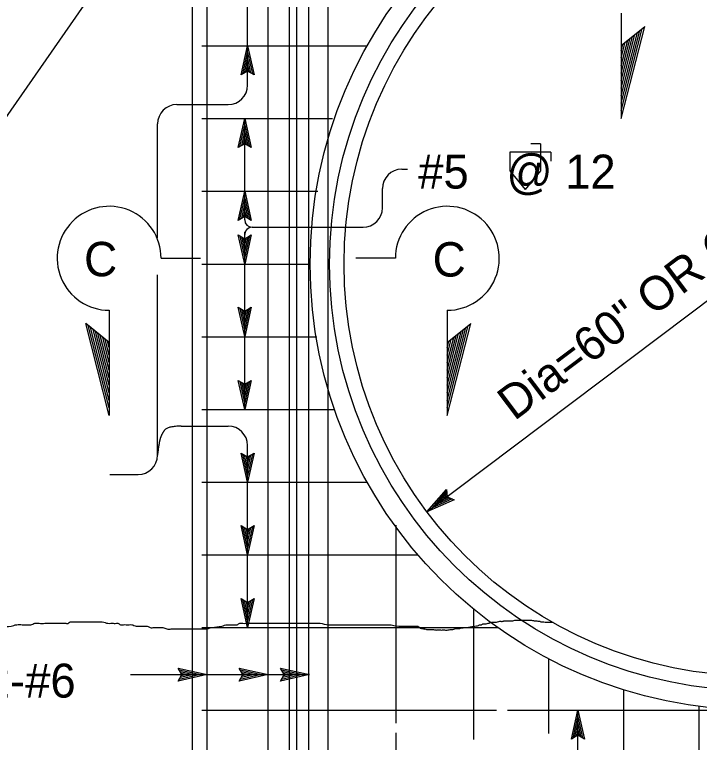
# Model space of a CAD drawing. Extents: x -894 to 866, y -476 to 714.
# Drawn here: x -88 to 53.3, y -280.9 to -130.8 of the extents above; entities that cross this region are included whole.
import ezdxf

# ---------------------------------------------------------------- set-up
doc = ezdxf.new("R2010")
doc.units = 0
for name, color, linetype in [('22 Misc Cnst Det', 7, 'Continuous'), ('56 Stage 3 Anno', 7, 'Continuous'), ('57 Undefined', 7, 'Continuous'), ('60 Nongeo Data', 7, 'Continuous')]:
    doc.layers.add(name, color=color, linetype=linetype)

msp = doc.modelspace()

# ---------------------------------------------------------------- linework, layer by layer
at = {"layer": '22 Misc Cnst Det'}
for p, q in [((37.16, -130.48), (37.16, -152.19)), ((37.16, -152.19), (41.99, -133.24)), ((37.16, -137.15), (41.99, -133.24)), ((37.16, -150.63), (41.49, -133.65)), ((37.16, -149.07), (40.99, -134.05)), ((37.16, -147.51), (40.49, -134.46)), ((37.16, -145.96), (39.99, -134.86)), ((37.16, -144.4), (39.49, -135.27)), ((37.16, -142.84), (38.98, -135.67)), ((37.16, -141.28), (38.48, -136.08)), ((37.16, -139.72), (37.98, -136.48)), ((37.16, -138.16), (37.48, -136.89)), ((-57.78, -181.05), (-49.63, -181.05)), ((-9.45, -181.05), (-17.6, -181.05)), ((-68.49, -191.77), (-68.49, -213.47)), ((1.27, -191.77), (1.27, -213.47)), ((-68.49, -213.47), (-73.33, -194.52)), ((-68.49, -198.44), (-73.33, -194.52)), ((-68.49, -211.92), (-72.83, -194.93)), ((1.27, -213.47), (6.1, -194.52)), ((1.27, -198.44), (6.1, -194.52)), ((1.27, -211.91), (5.6, -194.93)), ((-68.49, -210.36), (-72.33, -195.34)), ((-68.49, -208.8), (-71.82, -195.74)), ((-68.49, -207.24), (-71.32, -196.15)), ((-68.49, -205.68), (-70.82, -196.55)), ((1.27, -210.36), (5.1, -195.34)), ((1.27, -208.8), (4.6, -195.74)), ((1.27, -207.24), (4.1, -196.15)), ((1.27, -205.68), (3.59, -196.55)), ((-68.49, -204.12), (-70.32, -196.96)), ((-68.49, -202.57), (-69.82, -197.36)), ((-68.49, -201.01), (-69.32, -197.77)), ((-68.49, -199.45), (-68.82, -198.17)), ((1.27, -204.12), (3.09, -196.96)), ((1.27, -202.57), (2.59, -197.36)), ((1.27, -201.01), (2.09, -197.77)), ((1.27, -199.45), (1.59, -198.17))]:
    msp.add_line(p, q, dxfattribs=at)
for centre, start, end in [((-68.49, -181.05), 359.9995, 270), ((1.27, -181.05), 270, 180.0005)]:
    msp.add_arc(centre, 10.72, start, end, dxfattribs=at)
at = {"layer": '56 Stage 3 Anno'}
for p, q in [((-39.93, -137.23), (-39.93, -122.18)), ((-2.92, -233.38), (132.85, -131.07)), ((-41.27, -143.23), (-39.93, -137.23)), ((-39.93, -145.34), (-39.93, -137.23)), ((-39.93, -137.23), (-39.93, -137.23)), ((-39.93, -137.23), (-38.6, -143.23)), ((-40.91, -143.01), (-39.93, -138.61)), ((-39.92, -138.62), (-38.95, -142.99)), ((-40.55, -142.78), (-39.93, -139.99)), ((-39.93, -139.99), (-39.3, -142.81)), ((-39.93, -142.43), (-41.27, -143.23)), ((-40.2, -142.6), (-39.93, -141.37)), ((-39.93, -141.37), (-39.66, -142.58)), ((-38.6, -143.23), (-39.93, -142.43)), ((-41.27, -143.23), (-41.27, -143.23)), ((-38.6, -143.23), (-38.6, -143.23)), ((-54.52, -149.34), (-43.93, -149.34)), ((-41.86, -158.23), (-40.52, -152.23)), ((-41.86, -158.23), (-40.52, -152.23)), ((-40.52, -152.23), (-40.52, -152.23)), ((-40.52, -152.23), (-39.19, -158.23)), ((-40.52, -152.23), (-40.52, -152.23)), ((-40.52, -152.23), (-39.19, -158.23)), ((-40.52, -167.23), (-40.52, -152.23)), ((-58.52, -176.86), (-58.52, -153.34)), ((-41.5, -158.01), (-40.52, -153.61)), ((-41.5, -158.01), (-40.52, -153.61)), ((-40.51, -153.62), (-39.55, -157.99)), ((-40.51, -153.62), (-39.55, -157.99)), ((-41.14, -157.78), (-40.52, -154.99)), ((-41.14, -157.78), (-40.52, -154.99)), ((-40.52, -154.99), (-39.89, -157.81)), ((-40.52, -154.99), (-39.89, -157.81)), ((-40.52, -157.43), (-41.86, -158.23)), ((-40.52, -157.43), (-41.86, -158.23)), ((-40.79, -157.6), (-40.52, -156.37)), ((-40.79, -157.6), (-40.52, -156.37)), ((-40.52, -156.37), (-40.25, -157.58)), ((-40.52, -156.37), (-40.25, -157.58)), ((-39.19, -158.23), (-40.52, -157.43)), ((-39.19, -158.23), (-40.52, -157.43)), ((-41.86, -158.23), (-41.86, -158.23)), ((-41.86, -158.23), (-41.86, -158.23)), ((-39.19, -158.23), (-39.19, -158.23)), ((-39.19, -158.23), (-39.19, -158.23)), ((-8.11, -162.68), (-6.94, -162.68)), ((-41.86, -173.23), (-40.52, -167.23)), ((-40.52, -167.23), (-40.52, -167.23)), ((-40.52, -167.23), (-39.19, -173.23)), ((-40.52, -173.14), (-40.52, -167.23)), ((-12.11, -170.64), (-12.11, -166.68)), ((-41.5, -173.01), (-40.52, -168.61)), ((-40.51, -168.62), (-39.55, -172.99)), ((-41.14, -172.78), (-40.52, -169.99)), ((-40.52, -169.99), (-39.89, -172.81)), ((-40.52, -172.43), (-41.86, -173.23)), ((-40.79, -172.6), (-40.52, -171.37)), ((-40.52, -171.37), (-40.25, -172.58)), ((-39.19, -173.23), (-40.52, -172.43)), ((-41.86, -173.23), (-41.86, -173.23)), ((-39.19, -173.23), (-39.19, -173.23)), ((-40.52, -176.26), (-40.52, -175.64)), ((-39.02, -174.64), (-16.11, -174.64)), ((-40.52, -182.23), (-41.85, -176.23)), ((-41.85, -176.23), (-41.85, -176.23)), ((-41.85, -176.23), (-40.52, -177.03)), ((-40.52, -180.83), (-41.49, -176.46)), ((-40.51, -179.46), (-41.14, -176.64)), ((-40.51, -178.08), (-40.78, -176.87)), ((-40.52, -182.23), (-40.52, -176.14)), ((-40.52, -177.03), (-39.18, -176.23)), ((-39.18, -176.23), (-40.52, -182.23)), ((-39.53, -176.44), (-40.52, -180.85)), ((-39.89, -176.68), (-40.51, -179.46)), ((-40.24, -176.85), (-40.51, -178.08)), ((-39.18, -176.23), (-39.18, -176.23)), ((-40.52, -197.16), (-40.52, -182.23)), ((-40.52, -182.23), (-40.52, -182.23)), ((-58.52, -221.66), (-58.52, -184.46)), ((-40.52, -197.16), (-41.85, -191.16)), ((-41.85, -191.16), (-41.85, -191.16)), ((-41.85, -191.16), (-40.52, -191.96)), ((-40.52, -195.77), (-41.49, -191.39)), ((-40.51, -194.4), (-41.14, -191.57)), ((-40.51, -193.01), (-40.78, -191.8)), ((-40.52, -191.96), (-39.18, -191.16)), ((-39.18, -191.16), (-40.52, -197.16)), ((-39.53, -191.37), (-40.52, -195.78)), ((-39.89, -191.61), (-40.51, -194.4)), ((-40.24, -191.78), (-40.51, -193.01)), ((-39.18, -191.16), (-39.18, -191.16)), ((-40.52, -197.16), (-40.52, -197.16)), ((-40.52, -212.23), (-40.52, -197.27)), ((-40.52, -212.23), (-41.85, -206.23)), ((-41.85, -206.23), (-41.85, -206.23)), ((-41.85, -206.23), (-40.52, -207.03)), ((-40.52, -210.83), (-41.49, -206.46)), ((-40.51, -209.46), (-41.14, -206.64)), ((-40.51, -208.08), (-40.78, -206.87)), ((-40.52, -207.03), (-39.18, -206.23)), ((-39.18, -206.23), (-40.52, -212.23)), ((-39.53, -206.44), (-40.52, -210.85)), ((-39.89, -206.68), (-40.51, -209.46)), ((-40.24, -206.85), (-40.51, -208.08)), ((-39.18, -206.23), (-39.18, -206.23)), ((-40.52, -212.23), (-40.52, -212.23)), ((-53.63, -215.67), (-43.93, -215.67)), ((-39.93, -227.23), (-39.93, -219.67)), ((-39.93, -227.23), (-41.26, -221.23)), ((-41.26, -221.23), (-41.26, -221.23)), ((-41.26, -221.23), (-39.93, -222.03)), ((-39.93, -225.83), (-40.9, -221.46)), ((-39.92, -224.46), (-40.55, -221.64)), ((-39.92, -223.08), (-40.19, -221.87)), ((-39.93, -222.03), (-38.59, -221.23)), ((-38.59, -221.23), (-39.93, -227.23)), ((-38.94, -221.44), (-39.93, -225.85)), ((-39.3, -221.68), (-39.92, -224.46)), ((-39.65, -221.85), (-39.92, -223.08)), ((-38.59, -221.23), (-38.59, -221.23)), ((-68.38, -225.66), (-62.52, -225.66)), ((-39.93, -242.19), (-39.93, -227.23)), ((-39.93, -227.23), (-39.93, -227.23)), ((-2.92, -233.38), (1.08, -228.71)), ((-1.81, -232.54), (1.1, -229.14)), ((-0.71, -231.72), (1.17, -229.52)), ((1.08, -228.71), (1.08, -228.71)), ((1.08, -228.71), (1.24, -230.25)), ((2.68, -230.84), (-2.92, -233.38)), ((2.3, -230.69), (-1.81, -232.55)), ((1.89, -230.54), (-0.71, -231.72)), ((0.4, -230.89), (1.2, -229.95)), ((1.54, -230.37), (0.4, -230.89)), ((1.24, -230.25), (2.68, -230.84)), ((2.68, -230.84), (2.68, -230.84)), ((-2.92, -233.38), (-2.92, -233.38)), ((-39.93, -242.19), (-41.26, -236.19)), ((-41.26, -236.19), (-41.26, -236.19)), ((-41.26, -236.19), (-39.93, -236.99)), ((-39.93, -240.8), (-40.9, -236.43)), ((-39.92, -239.43), (-40.55, -236.6)), ((-39.92, -238.05), (-40.19, -236.84)), ((-39.93, -236.99), (-38.59, -236.19)), ((-38.59, -236.19), (-39.93, -242.19)), ((-38.94, -236.41), (-39.93, -240.81)), ((-39.3, -236.64), (-39.92, -239.43)), ((-39.65, -236.82), (-39.92, -238.05)), ((-38.59, -236.19), (-38.59, -236.19)), ((-39.93, -242.19), (-39.93, -242.19)), ((-39.93, -257.23), (-39.93, -242.25)), ((-39.93, -257.23), (-41.26, -251.23)), ((-41.26, -251.23), (-41.26, -251.23)), ((-41.26, -251.23), (-39.93, -252.03)), ((-39.93, -255.83), (-40.9, -251.46)), ((-39.92, -254.46), (-40.55, -251.64)), ((-39.92, -253.08), (-40.19, -251.87)), ((-39.93, -252.03), (-38.59, -251.23)), ((-38.59, -251.23), (-39.93, -257.23)), ((-38.94, -251.44), (-39.93, -255.85)), ((-39.3, -251.68), (-39.92, -254.46)), ((-39.65, -251.85), (-39.92, -253.08)), ((-38.59, -251.23), (-38.59, -251.23)), ((-39.93, -257.23), (-39.93, -257.23)), ((-53.48, -266.93), (-54.28, -265.59)), ((-54.28, -265.59), (-54.28, -265.59)), ((-54.28, -265.59), (-48.28, -266.93)), ((-40.89, -266.93), (-41.69, -265.59)), ((-41.69, -265.59), (-41.69, -265.59)), ((-41.69, -265.59), (-35.69, -266.93)), ((-32.37, -266.93), (-33.17, -265.59)), ((-33.17, -265.59), (-33.17, -265.59)), ((-33.17, -265.59), (-27.17, -266.93)), ((-64.08, -266.93), (-48.28, -266.93)), ((-48.28, -266.93), (-54.28, -268.26)), ((-54.28, -268.26), (-53.48, -266.93)), ((-54.06, -265.94), (-49.66, -266.92)), ((-49.67, -266.93), (-54.05, -267.9)), ((-51.04, -266.92), (-53.87, -267.55)), ((-53.83, -266.3), (-51.04, -266.92)), ((-53.66, -266.65), (-52.43, -266.92)), ((-52.43, -266.92), (-53.63, -267.19)), ((-48.28, -266.93), (-35.69, -266.93)), ((-48.28, -266.93), (-48.28, -266.93)), ((-35.69, -266.93), (-41.69, -268.26)), ((-41.69, -268.26), (-40.89, -266.93)), ((-41.47, -265.94), (-37.07, -266.92)), ((-37.08, -266.93), (-41.46, -267.9)), ((-38.45, -266.92), (-41.28, -267.55)), ((-41.24, -266.3), (-38.45, -266.92)), ((-41.06, -266.65), (-39.84, -266.92)), ((-39.84, -266.92), (-41.04, -267.19)), ((-35.69, -266.93), (-27.17, -266.93)), ((-35.69, -266.93), (-35.69, -266.93)), ((-27.17, -266.93), (-33.17, -268.26)), ((-33.17, -268.26), (-32.37, -266.93)), ((-32.96, -265.94), (-28.55, -266.92)), ((-28.56, -266.93), (-32.94, -267.9)), ((-29.94, -266.92), (-32.76, -267.55)), ((-32.72, -266.3), (-29.94, -266.92)), ((-32.55, -266.65), (-31.32, -266.92)), ((-31.32, -266.92), (-32.53, -267.19)), ((-27.17, -266.93), (-27.17, -266.93)), ((-54.28, -268.26), (-54.28, -268.26)), ((-41.69, -268.26), (-41.69, -268.26)), ((-33.17, -268.26), (-33.17, -268.26)), ((26.87, -280.23), (28.21, -274.23)), ((28.21, -286.11), (28.21, -274.23)), ((28.21, -274.23), (28.21, -274.23)), ((28.21, -274.23), (29.54, -280.23)), ((27.23, -280.01), (28.21, -275.61)), ((28.21, -275.62), (29.18, -279.99)), ((27.59, -279.78), (28.21, -276.99)), ((28.21, -276.99), (28.83, -279.81)), ((27.93, -279.6), (28.21, -278.37)), ((28.21, -278.37), (28.47, -279.58)), ((28.21, -279.43), (26.87, -280.23)), ((26.87, -280.23), (26.87, -280.23)), ((29.54, -280.23), (28.21, -279.43)), ((29.54, -280.23), (29.54, -280.23))]:
    msp.add_line(p, q, dxfattribs=at)
for centre, radius, start, end in [((-43.93, -145.34), 4, 270, 0), ((-54.52, -153.34), 4, 90, 180), ((-8.11, -166.68), 4, 90, 180), ((-16.11, -170.64), 4, 270, 0), ((-39.02, -173.14), 1.5, 180, 270), ((-39.02, -176.14), 1.5, 90, 180), ((-43.93, -219.67), 4, 0, 90), ((-62.52, -221.66), 4, 270, 0)]:
    msp.add_arc(centre, radius, start, end, dxfattribs=at)
msp.add_open_spline([(-53.63, -215.67), (-56.45, -215.71), (-57.69, -217.31), (-58.24, -219.14), (-58.52, -221.66)], degree=2, dxfattribs=at)
at = {"layer": '60 Nongeo Data'}
for p, q in [((-146.28, -233.23), (-35.69, -74.23)), ((-51.28, -331.23), (-51.28, -74.23)), ((-48.28, -329.48), (-48.28, -74.23)), ((-35.69, -329.48), (-35.69, -74.23)), ((-31.28, -316.23), (-31.28, -74.23)), ((-29.78, -316.23), (-29.78, -74.23)), ((-27.28, -329.48), (-27.28, -74.23)), ((-23.28, -316.23), (-23.28, -74.23)), ((-49.34, -137.23), (-15.31, -137.23)), ((-49.34, -152.23), (-22.42, -152.23)), ((20.47, -157.41), (18.48, -157.41)), ((20.47, -157.41), (20.47, -162.98)), ((22.61, -159.19), (14.19, -159.19)), ((14.19, -159.19), (14.19, -162.98)), ((22.61, -159.19), (22.61, -161.01)), ((14.19, -162.98), (17.33, -166.86)), ((20.47, -162.98), (17.33, -166.86)), ((-49.34, -167.23), (-25.44, -167.23)), ((-49.34, -182.23), (-27.17, -182.23)), ((-49.34, -197.23), (-25.66, -197.23)), ((-49.34, -212.23), (-21.99, -212.23)), ((-49.34, -227.23), (-15.31, -227.23)), ((-9.28, -276.95), (-9.28, -236.08)), ((-49.34, -242.23), (-4.96, -242.23)), ((6.72, -280.3), (6.72, -253.34)), ((-49.34, -257.23), (11.74, -257.23)), ((22.22, -279.07), (22.22, -263.58)), ((37.72, -288.23), (37.72, -270.05)), ((-49.34, -274.23), (11.45, -274.23)), ((13.68, -274.23), (105.61, -274.23)), ((53.22, -290.24), (53.22, -273.56)), ((-9.28, -329.48), (-9.28, -278.96))]:
    msp.add_line(p, q, dxfattribs=at)
for radius in [92, 88, 85]:
    msp.add_circle((64.97, -182.23), radius, dxfattribs=at)
for points in [[(-93.37, -257.21), (-92.5, -256.92), (-90.76, -256.92), (-88.73, -256.92), (-87.57, -256.63), (-86.41, -256.63), (-85.25, -256.63), (-84.67, -256.63), (-83.8, -256.34), (-82.94, -256.34), (-81.78, -256.34), (-80.91, -256.34), (-80.33, -256.34), (-80.04, -256.34), (-79.46, -256.34), (-78.88, -256.34), (-78.59, -256.34), (-78.3, -256.34), (-78.01, -256.34), (-77.72, -256.34), (-77.43, -256.34), (-76.85, -256.34), (-76.56, -256.05), (-76.27, -256.05), (-75.69, -256.05), (-75.4, -256.05), (-74.82, -256.05), (-74.53, -256.05), (-74.24, -256.05), (-73.66, -256.05), (-73.37, -256.05), (-73.08, -256.05), (-71.92, -256.05), (-71.06, -256.05), (-70.77, -256.05), (-69.9, -256.05), (-68.74, -256.34), (-68.16, -256.34), (-67.87, -256.34), (-67, -256.34), (-66.71, -256.34), (-66.13, -256.63), (-65.55, -256.63), (-64.39, -256.63), (-63.81, -256.63), (-62.94, -256.92), (-62.07, -256.92), (-61.2, -256.92), (-60.62, -256.92), (-60.04, -257.21), (-59.17, -257.21), (-58.31, -257.21), (-58.02, -257.21), (-57.44, -257.21), (-56.57, -257.5), (-55.7, -257.5), (-54.83, -257.5), (-54.25, -257.5), (-53.96, -257.5), (-53.38, -257.5), (-52.8, -257.5), (-52.22, -257.5), (-51.93, -257.5), (-51.64, -257.5), (-50.77, -257.5), (-50.19, -257.5), (-49.61, -257.5), (-49.03, -257.5), (-48.74, -257.5), (-47.29, -257.21), (-45.27, -256.92), (-44.11, -256.63), (-43.53, -256.63), (-42.95, -256.63), (-42.08, -256.63), (-41.5, -256.34), (-40.92, -256.34), (-40.34, -256.34), (-39.76, -256.34), (-39.18, -256.34), (-38.6, -256.34), (-38.31, -256.34), (-37.73, -256.34), (-36.57, -256.34), (-34.55, -256.34), (-33.1, -256.34), (-31.94, -256.34), (-30.49, -256.34), (-28.46, -256.34), (-27.3, -256.34), (-26.14, -256.34)], [(-26.14, -256.34), (-24.98, -256.34), (-23.24, -256.63), (-21.8, -256.63), (-20.35, -256.63), (-19.19, -256.63), (-17.45, -256.63), (-15.71, -256.63), (-14.55, -256.63), (-13.39, -256.63), (-11.65, -256.63), (-10.79, -256.63), (-8.76, -256.92), (-7.6, -256.92), (-6.73, -256.92), (-5.86, -256.92), (-4.78, -256.92)], [(-4.78, -256.92), (-4.47, -257.19), (-4.04, -257.4), (-3.73, -257.4), (-3.52, -257.51), (-3.3, -257.51), (-2.99, -257.61), (-2.78, -257.61), (-2.35, -257.61), (-2.04, -257.61), (-1.83, -257.61), (-1.61, -257.61), (-1.19, -257.72), (-0.87, -257.72), (-0.35, -257.72), (-0.14, -257.72), (0.29, -257.72), (0.71, -257.72), (1.45, -257.72), (1.87, -257.61), (2.4, -257.61), (2.82, -257.51), (3.35, -257.4), (3.67, -257.4), (3.88, -257.4), (4.09, -257.3), (4.3, -257.3), (4.83, -257.19), (5.36, -257.19), (5.99, -257.08), (6.62, -256.98), (7.26, -256.87), (7.68, -256.77), (7.89, -256.66), (8.21, -256.66), (8.42, -256.56), (8.63, -256.45), (8.84, -256.45), (9.69, -256.34), (10.43, -256.13), (10.95, -256.13), (11.17, -256.13), (12.12, -255.92), (12.75, -255.92), (12.96, -255.82), (13.17, -255.82), (13.38, -255.82), (13.7, -255.82), (14.02, -255.82), (14.33, -255.82), (14.76, -255.82), (15.18, -255.71), (15.5, -255.71), (15.81, -255.71), (16.13, -255.71), (16.66, -255.71), (16.97, -255.71), (17.5, -255.71), (17.92, -255.71), (18.24, -255.71), (18.66, -255.71), (19.4, -255.82), (19.72, -255.82), (20.14, -255.92), (20.35, -255.92), (20.57, -256.03), (20.78, -256.03), (20.99, -256.03), (21.2, -256.03), (21.73, -256.13), (21.94, -256.13), (22.26, -256.13), (22.47, -256.13), (22.78, -256.13), (22.99, -256.13), (23.12, -256.13)]]:
    msp.add_spline(points, degree=3, dxfattribs=at)

# ---------------------------------------------------------------- texts
at = {"layer": '57 Undefined'}
msp.add_text('Dia=60" OR GREATER', height=7, rotation=37, dxfattribs=at).set_placement((15.09, -214.71))
for s, height, p in [('#5   @ 12', 7, (-4.73, -166.67)), ('C', 7.09, (-73.67, -184.76)), ('C', 7.09, (-1.76, -184.82)), ('2-#6', 7, (-94.14, -271.66))]:
    msp.add_text(s, height=height, dxfattribs=at).set_placement(p)

doc.saveas('drawing.dxf')
